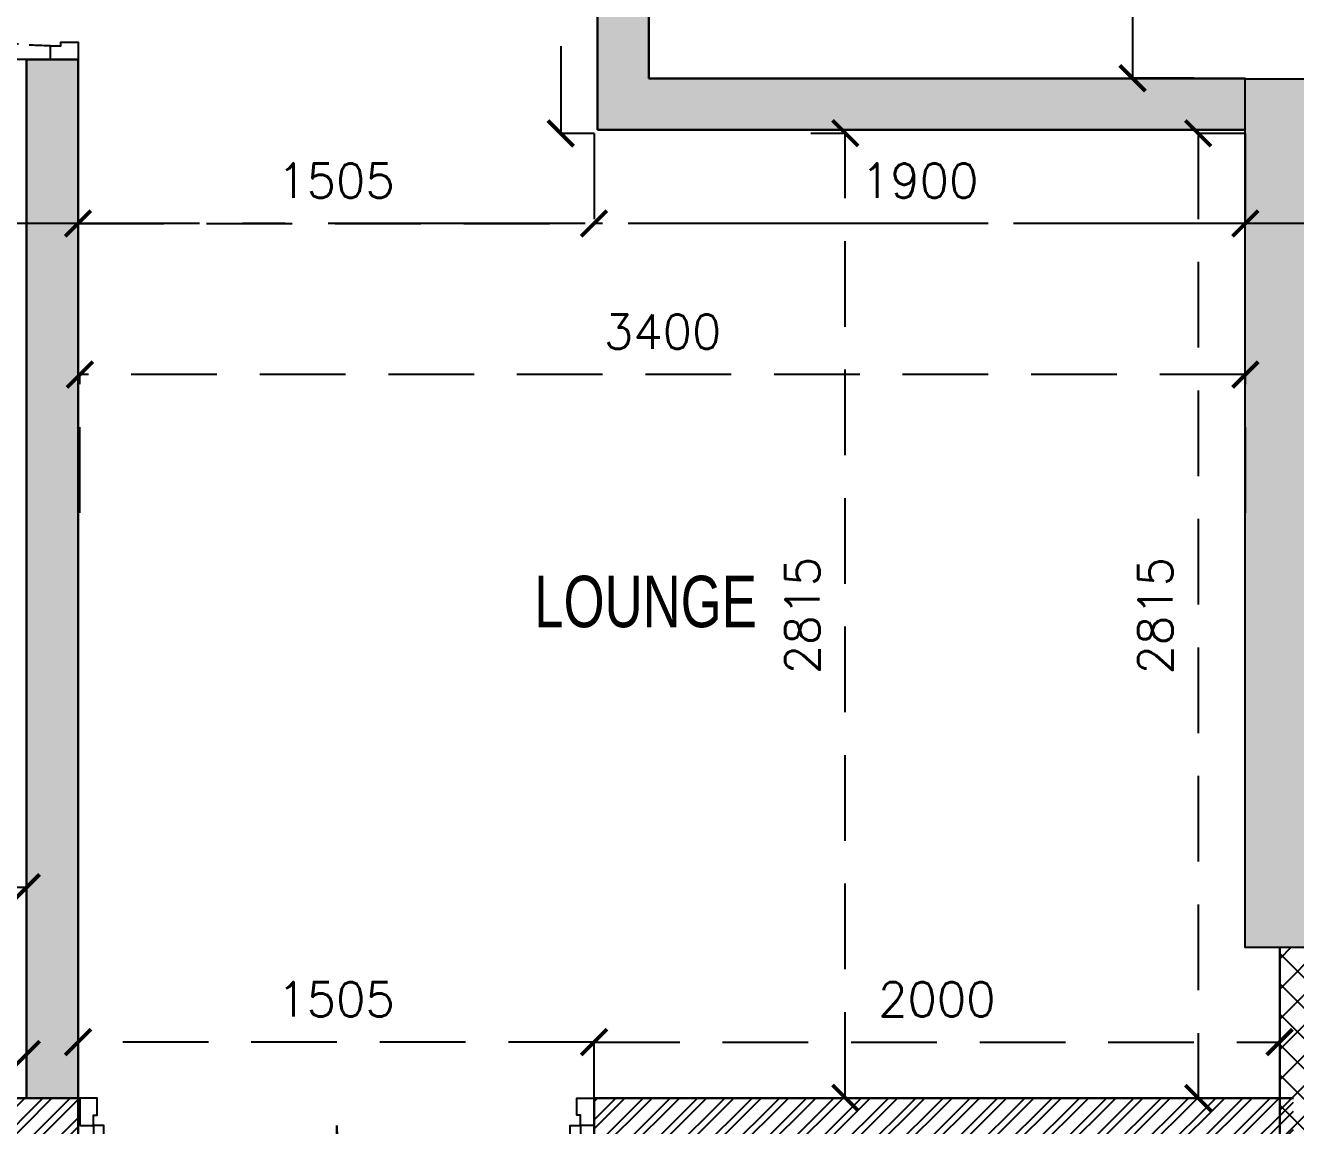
# Model space of a CAD drawing. Header units: millimetres. Extents: x 1180970 to 1231451, y -5737889 to -5695638.
# Drawn here: x 1206193 to 1209899, y -5727530 to -5724319 of the extents above; entities that cross this region are included whole.
import ezdxf

# ---------------------------------------------------------------- set-up
doc = ezdxf.new("R2010")
doc.units = ezdxf.units.MM
doc.header["$LTSCALE"] = 1000
doc.header["$MEASUREMENT"] = 0
for name, pattern in [('1BHK-A$0$AUDIT_D_120904163729-0', [0]), ('2BHK-C$0$AUDIT_D_120904163729-0', [0]), ('2BHK-C$1$HIDDEN', [0.375, 0.25, -0.125]), ('AUDIT_D_120904163729-0', [0]), ('T8 - GROUND FLOOR CORE$0$HIDDEN', [0.375, 0.25, -0.125]), ('T8 - GROUND FLOOR CORE$0$T8 - TYPICAL FLOOR CORE$0$T10-TYPICAL FLOOR CORE$0$HIDDEN', [0.375, 0.25, -0.125]), ('T8(T9 IS SIMILAR) - GROUND FLOOR - DIMENSION & TEXTING$0$HIDDEN', [0.375, 0.25, -0.125]), ('T8_REFUGE COLUMNS$0$CENTER2', [1.125, 0.75, -0.125, 0.125, -0.125])]:
    doc.linetypes.add(name, pattern=pattern)
doc.layers.get('0').update_dxf_attribs({"linetype": 'AUDIT_D_120904163729-0'})
for name, color, linetype in [('1BHK-A$0$A-HATCH -160', 251, '1BHK-A$0$AUDIT_D_120904163729-0'), ('2BHK-C$0$A-DOOR-FULL', 2, 'Continuous'), ('2BHK-C$0$A-HATCH -160', 251, '2BHK-C$0$AUDIT_D_120904163729-0'), ('T8 - GROUND FLOOR CORE$0$A-DIMENSIONS', 2, 'T8 - GROUND FLOOR CORE$0$HIDDEN'), ('T8 - GROUND FLOOR CORE$0$A-DOOR-FULL', 2, 'Continuous'), ('T8 - GROUND FLOOR CORE$0$T8 - TYPICAL FLOOR CORE$0$T10-TYPICAL FLOOR CORE$0$A-SLAB SUNK-AC LEDGES', 251, 'T8 - GROUND FLOOR CORE$0$T8 - TYPICAL FLOOR CORE$0$T10-TYPICAL FLOOR CORE$0$HIDDEN'), ('T8(T9 IS SIMILAR) - GROUND FLOOR - DIMENSION & TEXTING$0$A-DIMENSIONS', 2, 'T8(T9 IS SIMILAR) - GROUND FLOOR - DIMENSION & TEXTING$0$HIDDEN'), ('T8_REFUGE COLUMNS$0$A-CENTERLINE', 193, 'T8_REFUGE COLUMNS$0$CENTER2'), ('T8_REFUGE COLUMNS$0$A-RCC COLS', 3, 'Continuous')]:
    doc.layers.add(name, color=color, linetype=linetype)
for name, color, linetype, lineweight in [('1BHK-A$0$A-WALL- 160', 6, 'Continuous', 30), ('2BHK-C$1$A-WALL- 160', 6, 'Continuous', 30), ('T8 - GROUND FLOOR CORE$0$A-WALL- 160', 6, 'Continuous', 30), ('T8(T9 IS SIMILAR) - GROUND FLOOR - DIMENSION & TEXTING$0$a-Text', 4, 'Continuous', 0), ('T8(T9 IS SIMILAR) - GROUND FLOOR$0$D&W', 8, 'Continuous', 25)]:
    doc.layers.add(name, color=color, linetype=linetype, lineweight=lineweight)
doc.layers.add('T8_REFUGE COLUMNS$0$COL-HATCH', color=7, linetype='Continuous', lineweight=25, true_color=0xa3a3a3)
doc.styles.add('T8 - GROUND FLOOR CORE$0$Romans 1', font='romans.shx', dxfattribs={"height": 100})
doc.styles.add('T8(T9 IS SIMILAR) - GROUND FLOOR - DIMENSION & TEXTING$0$ARIAL ARROW', font='swisscl.ttf')
doc.styles.add('T8(T9 IS SIMILAR) - GROUND FLOOR - DIMENSION & TEXTING$0$Romans 1', font='romans.shx', dxfattribs={"height": 100})
doc.dimstyles.new('T8 - GROUND FLOOR CORE$0$ALPINE S', dxfattribs={"dimscale": 0, "dimtxt": 100, "dimasz": 75, "dimexe": 0, "dimexo": 0, "dimgap": 75, "dimtad": 1, "dimdec": 0, "dimzin": 0, "dimdsep": 46, "dimtxsty": 'T8 - GROUND FLOOR CORE$0$Romans 1', "dimblk": 'T8 - GROUND FLOOR CORE$0$_ArchTick', "dimcen": 0.09, "dimclrd": 256, "dimclre": 256, "dimclrt": 7, "dimadec": 0, "dimazin": 0, "dimtfac": 1, "dimtdec": 0, "dimtofl": 0, "dimtmove": 1, "dimatfit": 0, "dimldrblk": 'T8 - GROUND FLOOR CORE$0$_Open90', "dimfxl": 1, "dimtolj": 1, "dimtzin": 0, "dimarcsym": 0})
doc.dimstyles.new('T8(T9 IS SIMILAR) - GROUND FLOOR - DIMENSION & TEXTING$0$ALPINE S', dxfattribs={"dimscale": 0, "dimtxt": 100, "dimasz": 75, "dimexe": 0, "dimexo": 0, "dimgap": 75, "dimtad": 1, "dimdec": 0, "dimzin": 0, "dimdsep": 46, "dimtxsty": 'T8(T9 IS SIMILAR) - GROUND FLOOR - DIMENSION & TEXTING$0$Romans 1', "dimblk": 'T8(T9 IS SIMILAR) - GROUND FLOOR - DIMENSION & TEXTING$0$_ArchTick', "dimcen": 0.09, "dimclrd": 256, "dimclre": 256, "dimclrt": 7, "dimadec": 0, "dimazin": 0, "dimtfac": 1, "dimtdec": 0, "dimtofl": 0, "dimtmove": 1, "dimatfit": 0, "dimldrblk": 'T8(T9 IS SIMILAR) - GROUND FLOOR - DIMENSION & TEXTING$0$_Open90', "dimfxl": 1, "dimtolj": 1, "dimtzin": 0, "dimarcsym": 0})

# ---------------------------------------------------------------- blocks, each defined once
blk = doc.blocks.new('1BHK-A')
at = {"layer": '1BHK-A$0$A-HATCH -160', "linetype": 'ByBlock'}
h = blk.add_hatch(dxfattribs=at)
h.set_pattern_fill('HEX', color=256, scale=150)
h.paths.add_polyline_path([(1144639.9, -5727571.2), (1144639.7, -5727421.2), (1144639.8, -5727421.2), (1144639.8, -5726805.6), (1144799.8, -5726805.6), (1144799.5, -5728524.6), (1145269.9, -5728524.6), (1145269.9, -5728684.6), (1144639.5, -5728684.6), (1144639.7, -5727571.2)])
h.paths.add_polyline_path([(1147369.9, -5728524.6), (1147999.5, -5728524.6), (1147999.5, -5728684.6), (1147369.9, -5728684.6)])
h.paths.add_polyline_path([(1148299.5, -5724624.6), (1150189.8, -5724624.6), (1150189.8, -5722879.6), (1150039.8, -5722879.6), (1150039.8, -5724474.5), (1148299.5, -5724474.5)])
h.paths.add_polyline_path([(1150039.7, -5719224.6), (1150189.8, -5719224.6), (1150189.8, -5721774.6), (1150039.7, -5721774.6)])
h.paths.add_polyline_path([(1144599.6, -5723174.6), (1144759.6, -5723174.6), (1144759.6, -5723314.6), (1145789.5, -5723314.6), (1145789.5, -5723174.6), (1145949.5, -5723174.6), (1145949.5, -5723474.6), (1144599.6, -5723474.4)])
h.paths.add_polyline_path([(1144599.6, -5721924.6), (1144759.6, -5721924.6), (1144759.6, -5722524.6), (1144599.6, -5722524.6)])
h.paths.add_polyline_path([(1145549.4, -5721834.8), (1145789.5, -5721834.8), (1145789.5, -5722524.6), (1145949.5, -5722524.6), (1145949.5, -5721924.7), (1145789.5, -5721924.5), (1145789.5, -5721674.6), (1145549.4, -5721674.6)])
h = blk.add_hatch(dxfattribs=at)
h.set_pattern_fill('ANSI37', color=256, scale=500)
h.set_pattern_definition([(45, (0, -0.906), (-44.1941738, 44.1941738), []), (135, (0, -0.906), (-44.1941738, -44.1941738), [])])
h.paths.add_polyline_path([(1141249.5, -5723474.6), (1141899.2, -5723474.6), (1141899.2, -5723274.6), (1141249.5, -5723274.6)])
h.paths.add_polyline_path([(1141049.8, -5726520.2), (1141249.8, -5726520.2), (1141249.8, -5727581.2), (1141049.8, -5727581.2)])
h.paths.add_polyline_path([(1148199.5, -5727009.5), (1147999.5, -5727009.5), (1147999.5, -5728684.6), (1148199.5, -5728684.6)])
at = {"layer": '1BHK-A$0$A-WALL- 160', "linetype": 'ByBlock'}
for p, q in [((1150039.8, -5724474.5), (1150039.8, -5722879.9)), ((1150189.8, -5724624.6), (1150189.8, -5722879.9)), ((1150039.8, -5724474.5), (1148299.5, -5724474.6)), ((1150189.8, -5724474.5), (1150189.7, -5724624.6)), ((1150189.8, -5724624.6), (1148299.5, -5724624.6)), ((1148199.5, -5728684.6), (1148199.5, -5727009.5))]:
    blk.add_line(p, q, dxfattribs=at)
blk = doc.blocks.new('T8_REFUGE COLUMNS')
at = {"layer": 'T8_REFUGE COLUMNS$0$COL-HATCH', "linetype": 'ByBlock'}
h = blk.add_hatch(color=256, dxfattribs=at)
h.dxf.hatch_style = 1
h.paths.add_polyline_path([(1210052.1, -5727009.9), (1209752.1, -5727009.9), (1209752.1, -5724474.9), (1210052.1, -5724474.9)])
at = {"layer": 'T8_REFUGE COLUMNS$0$A-CENTERLINE'}
blk.add_line((1217951.3, -5724897.4), (1182156.9, -5724897.4), dxfattribs=at)
at = {"layer": 'T8_REFUGE COLUMNS$0$A-RCC COLS', "linetype": 'ByBlock'}
blk.add_lwpolyline([(1210052.1, -5727009.9), (1209752.1, -5727009.9), (1209752.1, -5724474.9), (1210052.1, -5724474.9)], close=True, dxfattribs=at)
blk = doc.blocks.new("T8 - GROUND FLOOR CORE$0$'PO")
at = {"layer": 'T8 - GROUND FLOOR CORE$0$A-DOOR-FULL'}
for points in [[(1206352.3, -5727529.6), (1206392.3, -5727529.6), (1206392.3, -5727499.6), (1206402.3, -5727499.6), (1206402.3, -5727449.6), (1206352.3, -5727449.6)], [(1207852.3, -5727529.6), (1207812.3, -5727529.6), (1207812.3, -5727499.6), (1207802.3, -5727499.6), (1207802.3, -5727449.6), (1207852.3, -5727449.6)], [(1206392.3, -5727529.6), (1206392.3, -5728238.9), (1206422.3, -5728238.9), (1206422.3, -5727529.6)], [(1207812.3, -5727529.6), (1207812.3, -5728238.9), (1207782.3, -5728238.9), (1207782.3, -5727529.6)]]:
    blk.add_lwpolyline(points, close=True, dxfattribs=at)
at = {"layer": 'T8 - GROUND FLOOR CORE$0$A-DOOR-FULL', "linetype": 'ByBlock', "ltscale": 0.25}
for centre, start, end in [((1206392.3, -5727529.6), 272.4217, 0), ((1207812.3, -5727529.6), 180, 267.5783)]:
    blk.add_arc(centre, 710, start, end, dxfattribs=at)
blk = doc.blocks.new('T8 - GROUND FLOOR CORE$0$_ArchTick')
at = {"color": 0, "linetype": 'ByBlock', "const_width": 0.15}
blk.add_lwpolyline([(-0.5, -0.5), (0.5, 0.5)], dxfattribs=at)
blk = doc.blocks.new('*D202')
at = {"layer": 'T8 - GROUND FLOOR CORE$0$A-DIMENSIONS', "linetype": 'T8 - GROUND FLOOR CORE$0$HIDDEN', "lineweight": -2, "transparency": 16777216}
for p, q in [((1208484.8, -5724634), (1208585.2, -5724634)), ((1208484.8, -5727448.6), (1208585.2, -5727448.6))]:
    blk.add_line(p, q, dxfattribs=at)
at = {"layer": 'T8 - GROUND FLOOR CORE$0$A-DIMENSIONS', "lineweight": -2, "transparency": 16777216}
blk.add_line((1208585.2, -5727448.6), (1208585.2, -5724634), dxfattribs=at)
at = {"layer": 'T8 - GROUND FLOOR CORE$0$A-DIMENSIONS', "linetype": 'ByBlock', "lineweight": -2, "transparency": 16777216, "xscale": 75, "yscale": 75, "zscale": 75}
for p, rotation in [((1208585.2, -5724634), 90), ((1208585.2, -5727448.6), 270)]:
    blk.add_blockref('T8 - GROUND FLOOR CORE$0$_ArchTick', p, dxfattribs=dict(at, rotation=rotation))
at = {"layer": 'T8 - GROUND FLOOR CORE$0$A-DIMENSIONS', "color": 7, "linetype": 'ByBlock', "transparency": 16777216, "insert": (1208460.2, -5726041.3), "char_height": 100, "attachment_point": 5, "rotation": 90, "style": 'T8 - GROUND FLOOR CORE$0$Romans 1'}
blk.add_mtext('\\A1;2815', dxfattribs=at)
blk = doc.blocks.new('T8 - GROUND FLOOR CORE$0$_Open90')
at = {"color": 0, "linetype": 'ByBlock', "lineweight": -2}
for p, q in [((-0.5, 0.5), (0, 0)), ((0, 0), (-1, 0)), ((0, 0), (-0.5, -0.5))]:
    blk.add_line(p, q, dxfattribs=at)
blk = doc.blocks.new('*D203')
at = {"layer": 'T8 - GROUND FLOOR CORE$0$A-DIMENSIONS', "linetype": 'T8 - GROUND FLOOR CORE$0$HIDDEN', "lineweight": -2, "transparency": 16777216}
for p, q in [((1206352.3, -5725741.5), (1206352.3, -5725338.3)), ((1209752.3, -5725741.5), (1209752.3, -5725338.3))]:
    blk.add_line(p, q, dxfattribs=at)
at = {"layer": 'T8 - GROUND FLOOR CORE$0$A-DIMENSIONS', "lineweight": -2, "transparency": 16777216}
blk.add_line((1209752.3, -5725338.3), (1206352.3, -5725338.3), dxfattribs=at)
at = {"layer": 'T8 - GROUND FLOOR CORE$0$A-DIMENSIONS', "linetype": 'ByBlock', "lineweight": -2, "transparency": 16777216, "xscale": 75, "yscale": 75, "zscale": 75, "rotation": 180}
blk.add_blockref('T8 - GROUND FLOOR CORE$0$_ArchTick', (1206352.3, -5725338.3), dxfattribs=at)
at = {"layer": 'T8 - GROUND FLOOR CORE$0$A-DIMENSIONS', "linetype": 'ByBlock', "lineweight": -2, "transparency": 16777216, "xscale": 75, "yscale": 75, "zscale": 75}
blk.add_blockref('T8 - GROUND FLOOR CORE$0$_ArchTick', (1209752.3, -5725338.3), dxfattribs=at)
at = {"layer": 'T8 - GROUND FLOOR CORE$0$A-DIMENSIONS', "color": 7, "linetype": 'ByBlock', "transparency": 16777216, "insert": (1208052.3, -5725213.3), "char_height": 100, "attachment_point": 5, "style": 'T8 - GROUND FLOOR CORE$0$Romans 1'}
blk.add_mtext('\\A1;3400', dxfattribs=at)
blk = doc.blocks.new('*U278')
for points in [[(-1065, 0), (-1025, 0), (-1025, 30), (-1015, 30), (-1015, 80), (-1065, 80)], [(40, 0), (0, 0), (0, 30), (-10, 30), (-10, 80), (40, 80)], [(0, 0), (0, -1025), (-30, -1025), (-30, 0)]]:
    blk.add_lwpolyline(points, close=True)
at = {"color": 0, "linetype": 'ByBlock', "ltscale": 0.25}
blk.add_arc((1.5, 0.6), 1026.5, 180.0347, 267.627, dxfattribs=at)
blk = doc.blocks.new('2BHK-C')
at = {"layer": '2BHK-C$0$A-HATCH -160', "linetype": 'ByBlock'}
h = blk.add_hatch(dxfattribs=at)
h.set_pattern_fill('ANSI32', color=256, scale=150)
h.paths.add_polyline_path([(1144639.5, -5727491.3), (1144639.5, -5726805.5), (1144799.5, -5726805.5), (1144799.5, -5728524.6), (1145269.5, -5728524.6), (1145269.5, -5728684.6), (1144639.5, -5728684.6)])
h.paths.add_polyline_path([(1148159.2, -5727450.1), (1147999.2, -5727450.1), (1147999.2, -5726983.8), (1148159.2, -5726983.8)])
h.paths.add_polyline_path([(1148934.2, -5727450.1), (1148199.2, -5727450.1), (1148199.2, -5727610.1), (1148934.2, -5727610.1)])
h.paths.add_polyline_path([(1147369.5, -5728524.6), (1147999.2, -5728524.6), (1147999.2, -5728684.6), (1147369.5, -5728684.6)])
h.paths.add_polyline_path([(1151334.2, -5727450.1), (1151854.2, -5727450.1), (1151854.2, -5727610.1), (1151334.2, -5727610.1)])
h.paths.add_polyline_path([(1150449.2, -5721774.6), (1150449.2, -5719225), (1150599.2, -5719225.1), (1150599.2, -5721024.6), (1150599.2, -5721174.6), (1150599.2, -5721774.9)])
h.paths.add_polyline_path([(1146264.2, -5719574.6), (1146424.2, -5719574.6), (1146424.2, -5719226.4), (1146264.2, -5719226.4)])
h.paths.add_polyline_path([(1145789.1, -5722524.6), (1145949.1, -5722524.6), (1145949.1, -5721924.5), (1145789.1, -5721924.5)])
h.paths.add_polyline_path([(1144599.2, -5721924.5), (1144759.2, -5721924.5), (1144759.2, -5722524.6), (1144599.2, -5722524.6)])
h.paths.add_polyline_path([(1144599.2, -5723474.6), (1144599.2, -5723174.6), (1144759.2, -5723174.6), (1144759.3, -5723314.6), (1145789.1, -5723314.6), (1145789.1, -5723174.6), (1145949.1, -5723174.6), (1145949.1, -5723474.6)])
h.paths.add_polyline_path([(1145789.4, -5721837.4), (1145789.4, -5721677.1), (1145549.1, -5721677.1), (1145549.1, -5721837.4)])
h = blk.add_hatch(dxfattribs=at)
h.set_pattern_fill('HEX', color=256, scale=150)
h.set_pattern_definition([(0, (-0.327, -0.904), (0, 32.47595264), [18.75, -37.5]), (120, (-0.327, -0.904), (-28.125, -16.23797632), [18.75, -37.5]), (60, (18.423, -0.904), (-28.125, 16.23797632), [18.75, -37.5])])
h.paths.add_polyline_path([(1151704.2, -5721174.6), (1151854.2, -5721174.6), (1151854.2, -5723313.7), (1151704.2, -5723313.7)])
h.paths.add_polyline_path([(1151704.1, -5727450.1), (1151854.2, -5727450.1), (1151854.2, -5724418.7), (1151704.1, -5724418.7)])
at = {"layer": '2BHK-C$1$A-WALL- 160', "linetype": 'ByBlock'}
for p, q in [((1151704.2, -5727450.1, 0.4), (1151704.2, -5724418.7, 0.4)), ((1151704.2, -5724418.7, 0.4), (1151854.2, -5724418.7, 0.4)), ((1151854.2, -5727610.1, 0.4), (1151854.2, -5724418.7, 0.4)), ((1151334.2, -5727450.1, 0.4), (1151854.2, -5727450.1, 0.4))]:
    blk.add_line(p, q, dxfattribs=at)
at = {"layer": '2BHK-C$0$A-DOOR-FULL', "linetype": '2BHK-C$1$HIDDEN', "xscale": -1, "rotation": 270}
blk.add_blockref('*U278', (1151774.2, -5723353.7, 0.4), dxfattribs=at)
blk = doc.blocks.new('T8(T9 IS SIMILAR) - GROUND FLOOR - DIMENSION & TEXTING$0$_ArchTick')
at = {"color": 0, "linetype": 'ByBlock', "const_width": 0.15}
blk.add_lwpolyline([(-0.5, -0.5), (0.5, 0.5)], dxfattribs=at)
blk = doc.blocks.new('*D728')
at = {"layer": 'T8(T9 IS SIMILAR) - GROUND FLOOR - DIMENSION & TEXTING$0$A-DIMENSIONS', "linetype": 'T8(T9 IS SIMILAR) - GROUND FLOOR - DIMENSION & TEXTING$0$HIDDEN', "lineweight": -2, "transparency": 16777216}
for p, q in [((1202792.3, -5727053), (1202792.3, -5726834.4)), ((1206197.3, -5727053), (1206197.3, -5726834.4))]:
    blk.add_line(p, q, dxfattribs=at)
at = {"layer": 'T8(T9 IS SIMILAR) - GROUND FLOOR - DIMENSION & TEXTING$0$A-DIMENSIONS', "lineweight": -2, "transparency": 16777216}
blk.add_line((1202792.3, -5726834.4), (1206197.3, -5726834.4), dxfattribs=at)
at = {"layer": 'T8(T9 IS SIMILAR) - GROUND FLOOR - DIMENSION & TEXTING$0$A-DIMENSIONS', "linetype": 'ByBlock', "lineweight": -2, "transparency": 16777216, "xscale": 75, "yscale": 75, "zscale": 75, "rotation": 180}
blk.add_blockref('T8(T9 IS SIMILAR) - GROUND FLOOR - DIMENSION & TEXTING$0$_ArchTick', (1202792.3, -5726834.4), dxfattribs=at)
at = {"layer": 'T8(T9 IS SIMILAR) - GROUND FLOOR - DIMENSION & TEXTING$0$A-DIMENSIONS', "linetype": 'ByBlock', "lineweight": -2, "transparency": 16777216, "xscale": 75, "yscale": 75, "zscale": 75}
blk.add_blockref('T8(T9 IS SIMILAR) - GROUND FLOOR - DIMENSION & TEXTING$0$_ArchTick', (1206197.3, -5726834.4), dxfattribs=at)
at = {"layer": 'T8(T9 IS SIMILAR) - GROUND FLOOR - DIMENSION & TEXTING$0$A-DIMENSIONS', "color": 7, "linetype": 'ByBlock', "transparency": 16777216, "insert": (1204494.8, -5726709.4), "char_height": 100, "attachment_point": 5, "style": 'T8(T9 IS SIMILAR) - GROUND FLOOR - DIMENSION & TEXTING$0$Romans 1'}
blk.add_mtext('\\A1;3405', dxfattribs=at)
blk = doc.blocks.new('T8(T9 IS SIMILAR) - GROUND FLOOR - DIMENSION & TEXTING$0$_Open90')
at = {"color": 0, "linetype": 'ByBlock', "lineweight": -2}
for p, q in [((-0.5, 0.5), (0, 0)), ((0, 0), (-1, 0)), ((0, 0), (-0.5, -0.5))]:
    blk.add_line(p, q, dxfattribs=at)
blk = doc.blocks.new('*D730')
at = {"layer": 'T8(T9 IS SIMILAR) - GROUND FLOOR - DIMENSION & TEXTING$0$A-DIMENSIONS', "linetype": 'T8(T9 IS SIMILAR) - GROUND FLOOR - DIMENSION & TEXTING$0$HIDDEN', "lineweight": -2, "transparency": 16777216}
for p, q in [((1205827.3, -5727449.6), (1205827.3, -5727321)), ((1206197.3, -5727449.6), (1206197.3, -5727321))]:
    blk.add_line(p, q, dxfattribs=at)
at = {"layer": 'T8(T9 IS SIMILAR) - GROUND FLOOR - DIMENSION & TEXTING$0$A-DIMENSIONS', "lineweight": -2, "transparency": 16777216}
blk.add_line((1205827.3, -5727321), (1206197.3, -5727321), dxfattribs=at)
at = {"layer": 'T8(T9 IS SIMILAR) - GROUND FLOOR - DIMENSION & TEXTING$0$A-DIMENSIONS', "linetype": 'ByBlock', "lineweight": -2, "transparency": 16777216, "xscale": 75, "yscale": 75, "zscale": 75, "rotation": 180}
blk.add_blockref('T8(T9 IS SIMILAR) - GROUND FLOOR - DIMENSION & TEXTING$0$_ArchTick', (1205827.3, -5727321), dxfattribs=at)
at = {"layer": 'T8(T9 IS SIMILAR) - GROUND FLOOR - DIMENSION & TEXTING$0$A-DIMENSIONS', "linetype": 'ByBlock', "lineweight": -2, "transparency": 16777216, "xscale": 75, "yscale": 75, "zscale": 75}
blk.add_blockref('T8(T9 IS SIMILAR) - GROUND FLOOR - DIMENSION & TEXTING$0$_ArchTick', (1206197.3, -5727321), dxfattribs=at)
at = {"layer": 'T8(T9 IS SIMILAR) - GROUND FLOOR - DIMENSION & TEXTING$0$A-DIMENSIONS', "color": 7, "linetype": 'ByBlock', "transparency": 16777216, "insert": (1206012.3, -5727196), "char_height": 100, "attachment_point": 5, "style": 'T8(T9 IS SIMILAR) - GROUND FLOOR - DIMENSION & TEXTING$0$Romans 1'}
blk.add_mtext('\\A1;370', dxfattribs=at)
blk = doc.blocks.new('*D408')
at = {"layer": 'T8(T9 IS SIMILAR) - GROUND FLOOR - DIMENSION & TEXTING$0$A-DIMENSIONS', "linetype": 'T8(T9 IS SIMILAR) - GROUND FLOOR - DIMENSION & TEXTING$0$HIDDEN', "lineweight": -2, "transparency": 16777216}
for p, q in [((1207852, -5722879.9), (1207755.1, -5722879.9)), ((1207852.1, -5724634.6), (1207755.1, -5724634.6))]:
    blk.add_line(p, q, dxfattribs=at)
at = {"layer": 'T8(T9 IS SIMILAR) - GROUND FLOOR - DIMENSION & TEXTING$0$A-DIMENSIONS', "lineweight": -2, "transparency": 16777216}
blk.add_line((1207755.1, -5722879.9), (1207755.1, -5724634.6), dxfattribs=at)
at = {"layer": 'T8(T9 IS SIMILAR) - GROUND FLOOR - DIMENSION & TEXTING$0$A-DIMENSIONS', "linetype": 'ByBlock', "lineweight": -2, "transparency": 16777216, "xscale": 75, "yscale": 75, "zscale": 75}
for p, rotation in [((1207755.1, -5722879.9), 90), ((1207755.1, -5724634.6), 270)]:
    blk.add_blockref('T8(T9 IS SIMILAR) - GROUND FLOOR - DIMENSION & TEXTING$0$_ArchTick', p, dxfattribs=dict(at, rotation=rotation))
at = {"layer": 'T8(T9 IS SIMILAR) - GROUND FLOOR - DIMENSION & TEXTING$0$A-DIMENSIONS', "color": 7, "linetype": 'ByBlock', "transparency": 16777216, "insert": (1207630.1, -5723757.3), "char_height": 100, "attachment_point": 5, "rotation": 90, "style": 'T8(T9 IS SIMILAR) - GROUND FLOOR - DIMENSION & TEXTING$0$Romans 1'}
blk.add_mtext('\\A1;1755', dxfattribs=at)
blk = doc.blocks.new('*D409')
at = {"layer": 'T8(T9 IS SIMILAR) - GROUND FLOOR - DIMENSION & TEXTING$0$A-DIMENSIONS', "linetype": 'T8(T9 IS SIMILAR) - GROUND FLOOR - DIMENSION & TEXTING$0$HIDDEN', "lineweight": -2, "transparency": 16777216}
for p, q in [((1207852.1, -5724635.2), (1207852.1, -5724897.4)), ((1209752.1, -5724634.6), (1209752.1, -5724897.4))]:
    blk.add_line(p, q, dxfattribs=at)
at = {"layer": 'T8(T9 IS SIMILAR) - GROUND FLOOR - DIMENSION & TEXTING$0$A-DIMENSIONS', "lineweight": -2, "transparency": 16777216}
blk.add_line((1209752.1, -5724897.4), (1207852.1, -5724897.4), dxfattribs=at)
at = {"layer": 'T8(T9 IS SIMILAR) - GROUND FLOOR - DIMENSION & TEXTING$0$A-DIMENSIONS', "linetype": 'ByBlock', "lineweight": -2, "transparency": 16777216, "xscale": 75, "yscale": 75, "zscale": 75, "rotation": 180}
blk.add_blockref('T8(T9 IS SIMILAR) - GROUND FLOOR - DIMENSION & TEXTING$0$_ArchTick', (1207852.1, -5724897.4), dxfattribs=at)
at = {"layer": 'T8(T9 IS SIMILAR) - GROUND FLOOR - DIMENSION & TEXTING$0$A-DIMENSIONS', "linetype": 'ByBlock', "lineweight": -2, "transparency": 16777216, "xscale": 75, "yscale": 75, "zscale": 75}
blk.add_blockref('T8(T9 IS SIMILAR) - GROUND FLOOR - DIMENSION & TEXTING$0$_ArchTick', (1209752.1, -5724897.4), dxfattribs=at)
at = {"layer": 'T8(T9 IS SIMILAR) - GROUND FLOOR - DIMENSION & TEXTING$0$A-DIMENSIONS', "color": 7, "linetype": 'ByBlock', "transparency": 16777216, "insert": (1208802.1, -5724772.4), "char_height": 100, "attachment_point": 5, "style": 'T8(T9 IS SIMILAR) - GROUND FLOOR - DIMENSION & TEXTING$0$Romans 1'}
blk.add_mtext('\\A1;1900', dxfattribs=at)
blk = doc.blocks.new('*D410')
at = {"layer": 'T8(T9 IS SIMILAR) - GROUND FLOOR - DIMENSION & TEXTING$0$A-DIMENSIONS', "linetype": 'T8(T9 IS SIMILAR) - GROUND FLOOR - DIMENSION & TEXTING$0$HIDDEN', "lineweight": -2, "transparency": 16777216}
for p, q in [((1206347, -5724634.6), (1206347, -5724897.4)), ((1207852.1, -5724635.2), (1207852.1, -5724897.4))]:
    blk.add_line(p, q, dxfattribs=at)
at = {"layer": 'T8(T9 IS SIMILAR) - GROUND FLOOR - DIMENSION & TEXTING$0$A-DIMENSIONS', "lineweight": -2, "transparency": 16777216}
blk.add_line((1206347, -5724897.4), (1207852.1, -5724897.4), dxfattribs=at)
at = {"layer": 'T8(T9 IS SIMILAR) - GROUND FLOOR - DIMENSION & TEXTING$0$A-DIMENSIONS', "linetype": 'ByBlock', "lineweight": -2, "transparency": 16777216, "xscale": 75, "yscale": 75, "zscale": 75, "rotation": 180}
blk.add_blockref('T8(T9 IS SIMILAR) - GROUND FLOOR - DIMENSION & TEXTING$0$_ArchTick', (1206347, -5724897.4), dxfattribs=at)
at = {"layer": 'T8(T9 IS SIMILAR) - GROUND FLOOR - DIMENSION & TEXTING$0$A-DIMENSIONS', "linetype": 'ByBlock', "lineweight": -2, "transparency": 16777216, "xscale": 75, "yscale": 75, "zscale": 75}
blk.add_blockref('T8(T9 IS SIMILAR) - GROUND FLOOR - DIMENSION & TEXTING$0$_ArchTick', (1207852.1, -5724897.4), dxfattribs=at)
at = {"layer": 'T8(T9 IS SIMILAR) - GROUND FLOOR - DIMENSION & TEXTING$0$A-DIMENSIONS', "color": 7, "linetype": 'ByBlock', "transparency": 16777216, "insert": (1207099.5, -5724772.4), "char_height": 100, "attachment_point": 5, "style": 'T8(T9 IS SIMILAR) - GROUND FLOOR - DIMENSION & TEXTING$0$Romans 1'}
blk.add_mtext('\\A1;1505', dxfattribs=at)
blk = doc.blocks.new('*D411')
at = {"layer": 'T8(T9 IS SIMILAR) - GROUND FLOOR - DIMENSION & TEXTING$0$A-DIMENSIONS', "linetype": 'T8(T9 IS SIMILAR) - GROUND FLOOR - DIMENSION & TEXTING$0$HIDDEN', "lineweight": -2, "transparency": 16777216}
for p, q in [((1206347, -5727449.6), (1206347, -5727286)), ((1207852.3, -5727449.6), (1207852.3, -5727286))]:
    blk.add_line(p, q, dxfattribs=at)
at = {"layer": 'T8(T9 IS SIMILAR) - GROUND FLOOR - DIMENSION & TEXTING$0$A-DIMENSIONS', "lineweight": -2, "transparency": 16777216}
blk.add_line((1207852.3, -5727286), (1206347, -5727286), dxfattribs=at)
at = {"layer": 'T8(T9 IS SIMILAR) - GROUND FLOOR - DIMENSION & TEXTING$0$A-DIMENSIONS', "linetype": 'ByBlock', "lineweight": -2, "transparency": 16777216, "xscale": 75, "yscale": 75, "zscale": 75, "rotation": 180}
blk.add_blockref('T8(T9 IS SIMILAR) - GROUND FLOOR - DIMENSION & TEXTING$0$_ArchTick', (1206347, -5727286), dxfattribs=at)
at = {"layer": 'T8(T9 IS SIMILAR) - GROUND FLOOR - DIMENSION & TEXTING$0$A-DIMENSIONS', "linetype": 'ByBlock', "lineweight": -2, "transparency": 16777216, "xscale": 75, "yscale": 75, "zscale": 75}
blk.add_blockref('T8(T9 IS SIMILAR) - GROUND FLOOR - DIMENSION & TEXTING$0$_ArchTick', (1207852.3, -5727286), dxfattribs=at)
at = {"layer": 'T8(T9 IS SIMILAR) - GROUND FLOOR - DIMENSION & TEXTING$0$A-DIMENSIONS', "color": 7, "linetype": 'ByBlock', "transparency": 16777216, "insert": (1207099.6, -5727161), "char_height": 100, "attachment_point": 5, "style": 'T8(T9 IS SIMILAR) - GROUND FLOOR - DIMENSION & TEXTING$0$Romans 1'}
blk.add_mtext('\\A1;1505', dxfattribs=at)
blk = doc.blocks.new('*D412')
at = {"layer": 'T8(T9 IS SIMILAR) - GROUND FLOOR - DIMENSION & TEXTING$0$A-DIMENSIONS', "linetype": 'T8(T9 IS SIMILAR) - GROUND FLOOR - DIMENSION & TEXTING$0$HIDDEN', "lineweight": -2, "transparency": 16777216}
for p, q in [((1207852.3, -5727449.6), (1207852.3, -5727286)), ((1209852.3, -5727449.6), (1209852.3, -5727286))]:
    blk.add_line(p, q, dxfattribs=at)
at = {"layer": 'T8(T9 IS SIMILAR) - GROUND FLOOR - DIMENSION & TEXTING$0$A-DIMENSIONS', "lineweight": -2, "transparency": 16777216}
blk.add_line((1207852.3, -5727286), (1209852.3, -5727286), dxfattribs=at)
at = {"layer": 'T8(T9 IS SIMILAR) - GROUND FLOOR - DIMENSION & TEXTING$0$A-DIMENSIONS', "linetype": 'ByBlock', "lineweight": -2, "transparency": 16777216, "xscale": 75, "yscale": 75, "zscale": 75, "rotation": 180}
blk.add_blockref('T8(T9 IS SIMILAR) - GROUND FLOOR - DIMENSION & TEXTING$0$_ArchTick', (1207852.3, -5727286), dxfattribs=at)
at = {"layer": 'T8(T9 IS SIMILAR) - GROUND FLOOR - DIMENSION & TEXTING$0$A-DIMENSIONS', "linetype": 'ByBlock', "lineweight": -2, "transparency": 16777216, "xscale": 75, "yscale": 75, "zscale": 75}
blk.add_blockref('T8(T9 IS SIMILAR) - GROUND FLOOR - DIMENSION & TEXTING$0$_ArchTick', (1209852.3, -5727286), dxfattribs=at)
at = {"layer": 'T8(T9 IS SIMILAR) - GROUND FLOOR - DIMENSION & TEXTING$0$A-DIMENSIONS', "color": 7, "linetype": 'ByBlock', "transparency": 16777216, "insert": (1208852.3, -5727161), "char_height": 100, "attachment_point": 5, "style": 'T8(T9 IS SIMILAR) - GROUND FLOOR - DIMENSION & TEXTING$0$Romans 1'}
blk.add_mtext('\\A1;2000', dxfattribs=at)
blk = doc.blocks.new('*D413')
at = {"layer": 'T8(T9 IS SIMILAR) - GROUND FLOOR - DIMENSION & TEXTING$0$A-DIMENSIONS', "linetype": 'T8(T9 IS SIMILAR) - GROUND FLOOR - DIMENSION & TEXTING$0$HIDDEN', "lineweight": -2, "transparency": 16777216}
for p, q in [((1209752.1, -5724634.6), (1209614.7, -5724634.6)), ((1209752.1, -5727449.6), (1209614.7, -5727449.6))]:
    blk.add_line(p, q, dxfattribs=at)
at = {"layer": 'T8(T9 IS SIMILAR) - GROUND FLOOR - DIMENSION & TEXTING$0$A-DIMENSIONS', "lineweight": -2, "transparency": 16777216}
blk.add_line((1209614.7, -5724634.6), (1209614.7, -5727449.6), dxfattribs=at)
at = {"layer": 'T8(T9 IS SIMILAR) - GROUND FLOOR - DIMENSION & TEXTING$0$A-DIMENSIONS', "linetype": 'ByBlock', "lineweight": -2, "transparency": 16777216, "xscale": 75, "yscale": 75, "zscale": 75}
for p, rotation in [((1209614.7, -5724634.6), 90), ((1209614.7, -5727449.6), 270)]:
    blk.add_blockref('T8(T9 IS SIMILAR) - GROUND FLOOR - DIMENSION & TEXTING$0$_ArchTick', p, dxfattribs=dict(at, rotation=rotation))
at = {"layer": 'T8(T9 IS SIMILAR) - GROUND FLOOR - DIMENSION & TEXTING$0$A-DIMENSIONS', "color": 7, "linetype": 'ByBlock', "transparency": 16777216, "insert": (1209489.7, -5726042.1), "char_height": 100, "attachment_point": 5, "rotation": 90, "style": 'T8(T9 IS SIMILAR) - GROUND FLOOR - DIMENSION & TEXTING$0$Romans 1'}
blk.add_mtext('\\A1;2815', dxfattribs=at)
blk = doc.blocks.new('*D421')
at = {"layer": 'T8(T9 IS SIMILAR) - GROUND FLOOR - DIMENSION & TEXTING$0$A-DIMENSIONS', "linetype": 'T8(T9 IS SIMILAR) - GROUND FLOOR - DIMENSION & TEXTING$0$HIDDEN', "lineweight": -2, "transparency": 16777216}
for p, q in [((1206197, -5724418.8), (1206016.7, -5724418.8)), ((1206197, -5727450.3), (1206016.7, -5727450.3))]:
    blk.add_line(p, q, dxfattribs=at)
at = {"layer": 'T8(T9 IS SIMILAR) - GROUND FLOOR - DIMENSION & TEXTING$0$A-DIMENSIONS', "lineweight": -2, "transparency": 16777216}
blk.add_line((1206016.7, -5727450.3), (1206016.7, -5724418.8), dxfattribs=at)
at = {"layer": 'T8(T9 IS SIMILAR) - GROUND FLOOR - DIMENSION & TEXTING$0$A-DIMENSIONS', "linetype": 'ByBlock', "lineweight": -2, "transparency": 16777216, "xscale": 75, "yscale": 75, "zscale": 75}
for p, rotation in [((1206016.7, -5724418.8), 90), ((1206016.7, -5727450.3), 270)]:
    blk.add_blockref('T8(T9 IS SIMILAR) - GROUND FLOOR - DIMENSION & TEXTING$0$_ArchTick', p, dxfattribs=dict(at, rotation=rotation))
at = {"layer": 'T8(T9 IS SIMILAR) - GROUND FLOOR - DIMENSION & TEXTING$0$A-DIMENSIONS', "color": 7, "linetype": 'ByBlock', "transparency": 16777216, "insert": (1205891.7, -5725934.5), "char_height": 100, "attachment_point": 5, "rotation": 90, "style": 'T8(T9 IS SIMILAR) - GROUND FLOOR - DIMENSION & TEXTING$0$Romans 1'}
blk.add_mtext('\\A1;3031', dxfattribs=at)
blk = doc.blocks.new('*D423')
at = {"layer": 'T8(T9 IS SIMILAR) - GROUND FLOOR - DIMENSION & TEXTING$0$A-DIMENSIONS', "linetype": 'T8(T9 IS SIMILAR) - GROUND FLOOR - DIMENSION & TEXTING$0$HIDDEN', "lineweight": -2, "transparency": 16777216}
for p, q in [((1209602.3, -5723474), (1209423.2, -5723474)), ((1209602.3, -5724473.6), (1209423.2, -5724473.6))]:
    blk.add_line(p, q, dxfattribs=at)
at = {"layer": 'T8(T9 IS SIMILAR) - GROUND FLOOR - DIMENSION & TEXTING$0$A-DIMENSIONS', "lineweight": -2, "transparency": 16777216}
blk.add_line((1209423.2, -5723474), (1209423.2, -5724473.6), dxfattribs=at)
at = {"layer": 'T8(T9 IS SIMILAR) - GROUND FLOOR - DIMENSION & TEXTING$0$A-DIMENSIONS', "linetype": 'ByBlock', "lineweight": -2, "transparency": 16777216, "xscale": 75, "yscale": 75, "zscale": 75}
for p, rotation in [((1209423.2, -5723474), 90), ((1209423.2, -5724473.6), 270)]:
    blk.add_blockref('T8(T9 IS SIMILAR) - GROUND FLOOR - DIMENSION & TEXTING$0$_ArchTick', p, dxfattribs=dict(at, rotation=rotation))
at = {"layer": 'T8(T9 IS SIMILAR) - GROUND FLOOR - DIMENSION & TEXTING$0$A-DIMENSIONS', "color": 7, "linetype": 'ByBlock', "transparency": 16777216, "insert": (1209298.2, -5723973.8), "char_height": 100, "attachment_point": 5, "rotation": 90, "style": 'T8(T9 IS SIMILAR) - GROUND FLOOR - DIMENSION & TEXTING$0$Romans 1'}
blk.add_mtext('\\A1;1000', dxfattribs=at)
blk = doc.blocks.new('T8 - GROUND FLOOR CORE')
at = {"layer": 'T8 - GROUND FLOOR CORE$0$T8 - TYPICAL FLOOR CORE$0$T10-TYPICAL FLOOR CORE$0$A-SLAB SUNK-AC LEDGES', "linetype": 'ByBlock'}
h = blk.add_hatch(dxfattribs=at)
h.set_pattern_fill('ANSI32', color=256, scale=150)
h.paths.add_polyline_path([(1209892.3, -5727449.6), (1207852.3, -5727449.6), (1207852.3, -5727609.6), (1209892.3, -5727609.6)])
at = {"layer": 'T8 - GROUND FLOOR CORE$0$A-WALL- 160', "linetype": 'ByBlock'}
for q in [(1209892.3, -5727449.6), (1207852.3, -5727609.6)]:
    blk.add_line((1207852.3, -5727449.6), q, dxfattribs=at)
at = {"layer": 'T8 - GROUND FLOOR CORE$0$A-DOOR-FULL', "linetype": 'ByBlock'}
blk.add_blockref("T8 - GROUND FLOOR CORE$0$'PO", (0, 0), dxfattribs=at)
at = {"layer": 'T8 - GROUND FLOOR CORE$0$A-DIMENSIONS', "linetype": 'ByBlock'}
dim = blk.add_linear_dim(base=(1208585.2, -5724634), p1=(1208484.8, -5727448.6), p2=(1208484.8, -5724634), angle=90, dimstyle='T8 - GROUND FLOOR CORE$0$ALPINE S', override={"dimscale": 1, "dimfxl": 5, "dimarcsym": 1}, dxfattribs=at)
dim.commit()
dim.dimension.update_dxf_attribs({"geometry": '*D202', "text_midpoint": (1208460.2, -5726041.3)})
dim = blk.add_linear_dim(base=(1206352.3, -5725338.3), p1=(1209752.3, -5725741.5), p2=(1206352.3, -5725741.5), dimstyle='T8 - GROUND FLOOR CORE$0$ALPINE S', override={"dimscale": 1, "dimfxl": 5, "dimarcsym": 1}, dxfattribs=at)
dim.commit()
dim.dimension.update_dxf_attribs({"geometry": '*D203', "text_midpoint": (1208052.3, -5725213.3)})
blk = doc.blocks.new('T8(T9 IS SIMILAR) - GROUND FLOOR')
at = {"layer": 'T8(T9 IS SIMILAR) - GROUND FLOOR$0$D&W', "linetype": 'ByBlock'}
for name, p in [('T8_REFUGE COLUMNS', (0, 0)), ('T8 - GROUND FLOOR CORE', (0, 0)), ('2BHK-C', (54492.8, -0.1, 0))]:
    blk.add_blockref(name, p, dxfattribs=at)
at = {"layer": 'T8(T9 IS SIMILAR) - GROUND FLOOR$0$D&W', "linetype": 'ByBlock', "xscale": -1}
blk.add_blockref('1BHK-A', (2358051.8, 0), dxfattribs=at)
blk = doc.blocks.new('T8(T9 IS SIMILAR) - GROUND FLOOR - DIMENSION & TEXTING')
at = {"layer": 'T8(T9 IS SIMILAR) - GROUND FLOOR - DIMENSION & TEXTING$0$a-Text', "style": 'T8(T9 IS SIMILAR) - GROUND FLOOR - DIMENSION & TEXTING$0$ARIAL ARROW'}
blk.add_text('LOUNGE', height=150, dxfattribs=at).set_placement((1207677.8, -5726075.5))
at = {"layer": 'T8(T9 IS SIMILAR) - GROUND FLOOR - DIMENSION & TEXTING$0$A-DIMENSIONS', "linetype": 'ByBlock'}
for base, p1, p2, angle, picture, middle in [((1207755.1, -5724634.6), (1207852, -5722879.9), (1207852.1, -5724634.6), 90, '*D408', (1207630.1, -5723757.3)), ((1209423.2, -5724473.6), (1209602.3, -5723474), (1209602.3, -5724473.6), 90, '*D423', (1209298.2, -5723973.8)), ((1206016.7297, -5724418.8219), (1206196.9514, -5727450.2579, 0.3633), (1206196.9514, -5724418.8219, 0.3633), 90, '*D421', (1205891.7297, -5725934.5399)), ((1209614.7, -5727449.6), (1209752.1, -5724634.6), (1209752.1, -5727449.6), 90, '*D413', (1209489.7, -5726042.1)), ((1207852.1, -5724897.4), (1206347, -5724634.6, 0.4), (1207852.1, -5724635.2), 180, '*D410', (1207099.5, -5724772.4))]:
    dim = blk.add_linear_dim(base=base, p1=p1, p2=p2, angle=angle, dimstyle='T8(T9 IS SIMILAR) - GROUND FLOOR - DIMENSION & TEXTING$0$ALPINE S', override={"dimscale": 1, "dimfxl": 5, "dimarcsym": 1}, dxfattribs=at)
    dim.commit()
    dim.dimension.update_dxf_attribs({"geometry": picture, "text_midpoint": middle})
for base, p1, p2, picture, middle in [((1207852.1, -5724897.4), (1209752.1, -5724634.6), (1207852.1, -5724635.2), '*D409', (1208802.1, -5724772.4)), ((1206197.3, -5726834.4), (1202792.3, -5727053, -0.1), (1206197.3, -5727053), '*D728', (1204494.8, -5726709.4)), ((1206347, -5727286), (1207852.3, -5727449.6), (1206347, -5727449.6, 0.4), '*D411', (1207099.6, -5727161)), ((1209852.3, -5727286), (1207852.3, -5727449.6), (1209852.3, -5727449.6), '*D412', (1208852.3, -5727161))]:
    dim = blk.add_linear_dim(base=base, p1=p1, p2=p2, dimstyle='T8(T9 IS SIMILAR) - GROUND FLOOR - DIMENSION & TEXTING$0$ALPINE S', override={"dimscale": 1, "dimfxl": 5, "dimarcsym": 1}, dxfattribs=at)
    dim.commit()
    dim.dimension.update_dxf_attribs({"geometry": picture, "text_midpoint": middle})
dim = blk.add_linear_dim(base=(1206197.3, -5727321), p1=(1205827.3, -5727449.6), p2=(1206197.3, -5727449.6), dimstyle='T8(T9 IS SIMILAR) - GROUND FLOOR - DIMENSION & TEXTING$0$ALPINE S', override={"dimscale": 1, "dimfxl": 5, "dimarcsym": 1}, dxfattribs=at)
dim.commit()
dim.dimension.update_dxf_attribs({"geometry": '*D730', "text_midpoint": (1206012.3, -5727321), "dimtype": 128})

msp = doc.modelspace()

# ---------------------------------------------------------------- block references
at = {"linetype": 'ByBlock'}
msp.add_blockref('T8(T9 IS SIMILAR) - GROUND FLOOR', (0, 0), dxfattribs=at)

# ---------------------------------------------------------------- next in the draw order: block references
msp.add_blockref('T8(T9 IS SIMILAR) - GROUND FLOOR - DIMENSION & TEXTING', (0, 0), dxfattribs=at)

doc.saveas('drawing.dxf')
